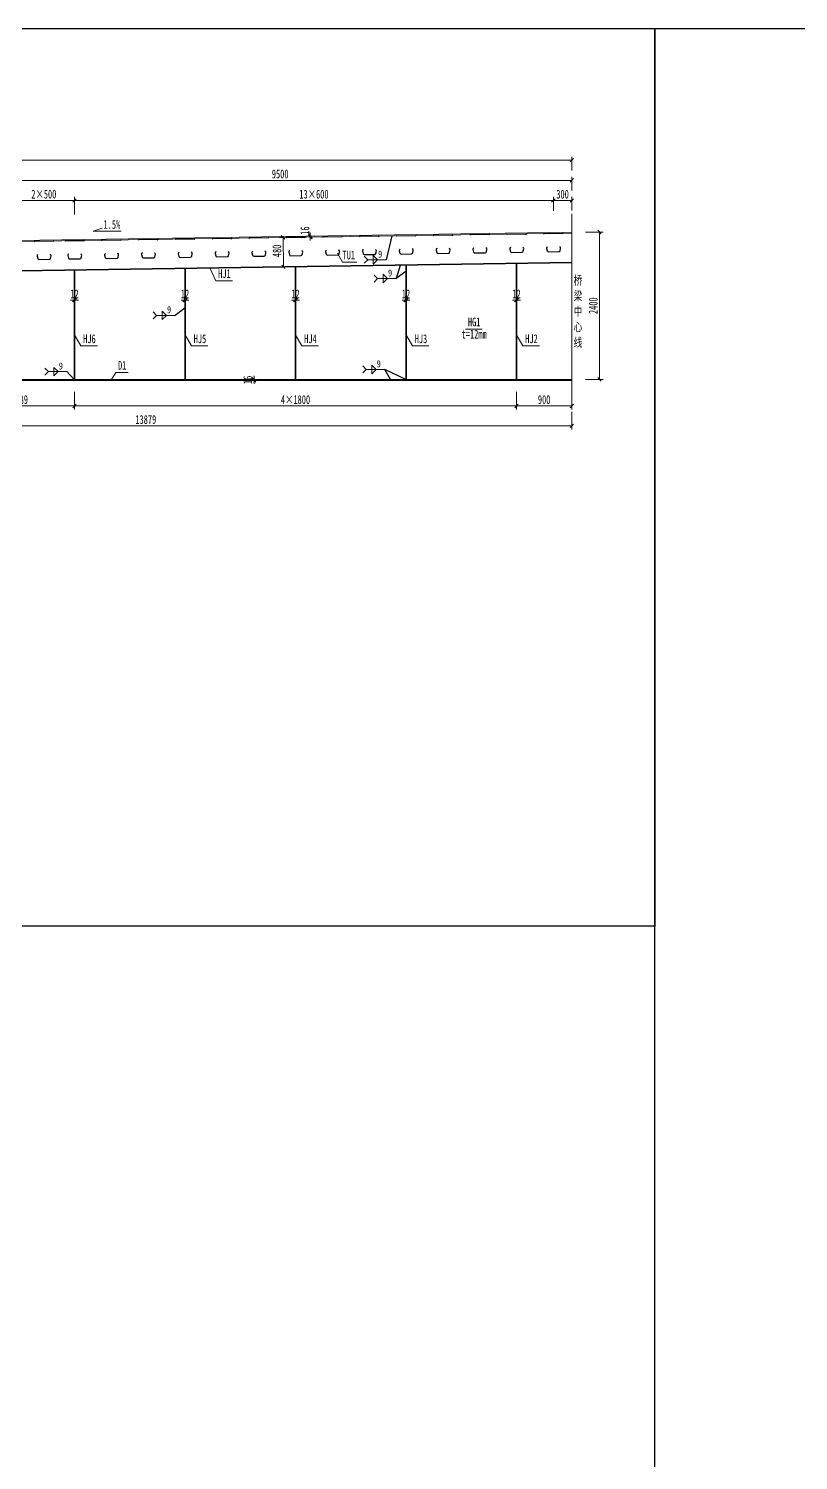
# Model space of a CAD drawing. Header units: millimetres. Extents: x 44597 to 300567, y -113054 to 73044.
# Drawn here: x 103366 to 115904, y -59634 to -36314 of the extents above; entities that cross this region are included whole.
import ezdxf
from ezdxf.enums import TextEntityAlignment as Align

# ---------------------------------------------------------------- set-up
doc = ezdxf.new("R2010")
doc.units = ezdxf.units.MM
doc.linetypes.add('CENTER2', pattern=[28.575, 19.05, -3.175, 3.175, -3.175])
doc.layers.get('Defpoints').update_dxf_attribs({"color": 8})
for name, color, linetype, lineweight in [('Dim', 4, 'Continuous', 15), ('中心线', 2, 'CENTER2', 15), ('文字', 7, 'Continuous', 15), ('细实线', 4, 'Continuous', 15), ('钢板粗线', 1, 'Continuous', 25), ('钢板细线', 6, 'Continuous', 15)]:
    doc.layers.add(name, color=color, linetype=linetype, lineweight=lineweight)
doc.layers.add('Text', color=4, linetype='Continuous')
doc.styles.add('111', font='', dxfattribs={"width": 0.7})
doc.styles.add('BM_Dim', font='', dxfattribs={"width": 0.85})
doc.styles.add('SMEDI', font='', dxfattribs={"width": 0.75})
doc.styles.get("Standard").update_dxf_attribs({"font": ''})
doc.styles.get('111').set_extended_font_data('仿宋_GB2312')
doc.styles.get('BM_Dim').set_extended_font_data('仿宋_GB2312')
doc.styles.get('SMEDI').set_extended_font_data('仿宋_GB2312')
doc.styles.get('Standard').set_extended_font_data('仿宋_GB2312')
doc.dimstyles.new('200', dxfattribs={"dimscale": 0, "dimtxt": 2.5, "dimasz": 1, "dimexe": 1, "dimexo": 1, "dimgap": 0.6, "dimtad": 1, "dimdec": 0, "dimdsep": 46, "dimtxsty": '111', "dimblk": 'OBLIQUE', "dimcen": 0, "dimclrd": 4, "dimclre": 4, "dimclrt": 4, "dimadec": 1, "dimazin": 2, "dimtfac": 1, "dimtdec": 0, "dimtix": 1, "dimtmove": 2, "dimatfit": 3, "dimfxl": 4, "dimfxlon": 1, "dimtolj": 1, "dimlwd": -1, "dimlwe": -1, "dimarcsym": 0})
doc.dimstyles.new('MSteel_1.0_1.0', dxfattribs={"dimtxt": 3, "dimasz": 1.2, "dimexe": 1, "dimexo": 1, "dimgap": 1, "dimtad": 3, "dimtoh": 1, "dimdec": 0, "dimzin": 0, "dimdsep": 46, "dimtxsty": 'Standard', "dimblk": 'ARCHTICK', "dimcen": 0.09, "dimclrd": 3, "dimclre": 3, "dimadec": 0, "dimazin": 0, "dimtfac": 1, "dimtdec": 4, "dimtofl": 0, "dimtmove": 0, "dimatfit": 3, "dimfxl": 1, "dimtolj": 1, "dimtzin": 0, "dimarcsym": 0})

# ---------------------------------------------------------------- blocks, each defined once
blk = doc.blocks.new('U型肋1')
at = {"layer": 'Defpoints'}
blk.add_line((-160, 0), (160, 0), dxfattribs=at)
at = {"layer": '钢板粗线', "color": 6}
for p, q in [((148, -10), (160, 0)), ((-148, -10), (-160, 0))]:
    blk.add_line(p, q, dxfattribs=at)
blk.add_lwpolyline([(-99, -220, 0.414266), (-114, -245), (-104, -285, 0.348876), (-85, -300), (85, -300, 0.348876), (104, -285), (114, -245, 0.414091), (99, -220, 0.414091)], format="xyb", dxfattribs=at)
blk = doc.blocks.new('_Oblique')
at = {"color": 0, "linetype": 'ByBlock', "lineweight": -2}
blk.add_line((-0.5, -0.5), (0.5, 0.5), dxfattribs=at)
blk = doc.blocks.new('*D233')
at = {"layer": 'Defpoints', "color": 0, "transparency": 16777216}
for p in [(112213, -39627), (112213, -42027), (112665, -42027)]:
    blk.add_point(p, dxfattribs=at)
at = {"layer": '细实线', "color": 4, "transparency": 16777216}
for p, q in [((112436, -39627), (112722, -39627)), ((112665, -39627), (112665, -42027)), ((112436, -42027), (112722, -42027))]:
    blk.add_line(p, q, dxfattribs=at)
at = {"layer": '细实线', "color": 4, "transparency": 16777216, "xscale": 57.14285714285715, "yscale": 57.14285714285715, "zscale": 57.14285714285715}
for p, rotation in [((112665, -39627), 90), ((112665, -42027), 270)]:
    blk.add_blockref('_Oblique', p, dxfattribs=dict(at, rotation=rotation))
at = {"layer": '细实线', "color": 4, "transparency": 16777216, "insert": (112563, -40827), "char_height": 142.9, "attachment_point": 5, "rotation": 90, "style": '111'}
blk.add_mtext('\\A1;2400', dxfattribs=at)
blk = doc.blocks.new('*D256')
at = {"layer": 'Defpoints', "color": 0, "transparency": 16777216}
for p in [(112213, -38785), (112213, -39008), (102713, -39770)]:
    blk.add_point(p, dxfattribs=at)
at = {"layer": '细实线', "color": 4, "transparency": 16777216}
for p, q in [((102713, -39013), (102713, -38727)), ((102713, -38785), (112213, -38785)), ((112213, -38951), (112213, -38727))]:
    blk.add_line(p, q, dxfattribs=at)
at = {"layer": '细实线', "color": 4, "transparency": 16777216, "xscale": 57.14285714285715, "yscale": 57.14285714285715, "zscale": 57.14285714285715, "rotation": 180}
blk.add_blockref('_Oblique', (102713, -38785), dxfattribs=at)
at = {"layer": '细实线', "color": 4, "transparency": 16777216, "xscale": 57.14285714285715, "yscale": 57.14285714285715, "zscale": 57.14285714285715}
blk.add_blockref('_Oblique', (112213, -38785), dxfattribs=at)
at = {"layer": '细实线', "color": 4, "transparency": 16777216, "insert": (107463, -38682), "char_height": 142.9, "attachment_point": 5, "style": '111'}
blk.add_mtext('\\A1;9500', dxfattribs=at)
blk = doc.blocks.new('*D258')
at = {"layer": 'Defpoints', "color": 0, "transparency": 16777216}
for p in [(111913, -39113), (111913, -39337), (104113, -39765)]:
    blk.add_point(p, dxfattribs=at)
at = {"layer": '细实线', "color": 4, "transparency": 16777216}
for p, q in [((104113, -39342), (104113, -39056)), ((104113, -39113), (111913, -39113)), ((111913, -39280), (111913, -39056))]:
    blk.add_line(p, q, dxfattribs=at)
at = {"layer": '细实线', "color": 4, "transparency": 16777216, "xscale": 57.14285714285715, "yscale": 57.14285714285715, "zscale": 57.14285714285715, "rotation": 180}
blk.add_blockref('_Oblique', (104113, -39113), dxfattribs=at)
at = {"layer": '细实线', "color": 4, "transparency": 16777216, "xscale": 57.14285714285715, "yscale": 57.14285714285715, "zscale": 57.14285714285715}
blk.add_blockref('_Oblique', (111913, -39113), dxfattribs=at)
at = {"layer": '细实线', "color": 4, "transparency": 16777216, "insert": (108013, -39011), "char_height": 142.9, "attachment_point": 5, "style": '111'}
blk.add_mtext('\\A1;13×600', dxfattribs=at)
blk = doc.blocks.new('*D260')
at = {"layer": 'Defpoints', "color": 0, "transparency": 16777216}
for p in [(112213, -39113), (111913, -39337), (112213, -39332)]:
    blk.add_point(p, dxfattribs=at)
at = {"layer": '细实线', "color": 4, "transparency": 16777216}
for p, q in [((111913, -39280), (111913, -39056)), ((111913, -39113), (112213, -39113)), ((112213, -39275), (112213, -39056))]:
    blk.add_line(p, q, dxfattribs=at)
at = {"layer": '细实线', "color": 4, "transparency": 16777216, "xscale": 57.14285714285715, "yscale": 57.14285714285715, "zscale": 57.14285714285715, "rotation": 180}
blk.add_blockref('_Oblique', (111913, -39113), dxfattribs=at)
at = {"layer": '细实线', "color": 4, "transparency": 16777216, "xscale": 57.14285714285715, "yscale": 57.14285714285715, "zscale": 57.14285714285715}
blk.add_blockref('_Oblique', (112213, -39113), dxfattribs=at)
at = {"layer": '细实线', "color": 4, "transparency": 16777216, "insert": (112063, -39011), "char_height": 142.9, "attachment_point": 5, "style": '111'}
blk.add_mtext('\\A1;300', dxfattribs=at)
blk = doc.blocks.new('*D263')
at = {"layer": 'Defpoints', "color": 0, "transparency": 16777216}
for p in [(103113, -39113), (103113, -39442), (104113, -39427)]:
    blk.add_point(p, dxfattribs=at)
at = {"layer": '细实线', "color": 4, "transparency": 16777216}
for p, q in [((103113, -39342), (103113, -39056)), ((104113, -39113), (103113, -39113)), ((104113, -39342), (104113, -39056))]:
    blk.add_line(p, q, dxfattribs=at)
at = {"layer": '细实线', "color": 4, "transparency": 16777216, "xscale": 57.14285714285715, "yscale": 57.14285714285715, "zscale": 57.14285714285715, "rotation": 180}
blk.add_blockref('_Oblique', (103113, -39113), dxfattribs=at)
at = {"layer": '细实线', "color": 4, "transparency": 16777216, "xscale": 57.14285714285715, "yscale": 57.14285714285715, "zscale": 57.14285714285715}
blk.add_blockref('_Oblique', (104113, -39113), dxfattribs=at)
at = {"layer": '细实线', "color": 4, "transparency": 16777216, "insert": (103613, -39011), "char_height": 142.9, "attachment_point": 5, "style": '111'}
blk.add_mtext('\\A1;2×500', dxfattribs=at)
blk = doc.blocks.new('*D255')
at = {"layer": 'Defpoints', "color": 0, "transparency": 16777216}
for p in [(112213, -38457), (112213, -38681), (92213, -38789)]:
    blk.add_point(p, dxfattribs=at)
at = {"layer": '细实线', "color": 4, "transparency": 16777216}
for p, q in [((92213, -38685), (92213, -38400)), ((92213, -38457), (112213, -38457)), ((112213, -38623), (112213, -38400))]:
    blk.add_line(p, q, dxfattribs=at)
at = {"layer": '细实线', "color": 4, "transparency": 16777216, "xscale": 57.14285714285715, "yscale": 57.14285714285715, "zscale": 57.14285714285715, "rotation": 180}
blk.add_blockref('_Oblique', (92213, -38457), dxfattribs=at)
at = {"layer": '细实线', "color": 4, "transparency": 16777216, "xscale": 57.14285714285715, "yscale": 57.14285714285715, "zscale": 57.14285714285715}
blk.add_blockref('_Oblique', (112213, -38457), dxfattribs=at)
at = {"layer": '细实线', "color": 4, "transparency": 16777216, "insert": (102213, -38340), "char_height": 142.86, "attachment_point": 5, "style": '111'}
blk.add_mtext('\\A1;40000/2', dxfattribs=at)
blk = doc.blocks.new('*D317')
at = {"layer": 'Defpoints', "color": 0, "transparency": 16777216}
for p in [(111313, -42091), (112213, -42091), (112213, -42460)]:
    blk.add_point(p, dxfattribs=at)
at = {"layer": '细实线', "color": 4, "transparency": 16777216}
for p, q in [((111313, -42231), (111313, -42517)), ((112213, -42231), (112213, -42517)), ((111313, -42460), (112213, -42460))]:
    blk.add_line(p, q, dxfattribs=at)
at = {"layer": '细实线', "color": 4, "transparency": 16777216, "xscale": 57.14285714285715, "yscale": 57.14285714285715, "zscale": 57.14285714285715, "rotation": 180}
blk.add_blockref('_Oblique', (111313, -42460), dxfattribs=at)
at = {"layer": '细实线', "color": 4, "transparency": 16777216, "xscale": 57.14285714285715, "yscale": 57.14285714285715, "zscale": 57.14285714285715}
blk.add_blockref('_Oblique', (112213, -42460), dxfattribs=at)
at = {"layer": '细实线', "color": 4, "transparency": 16777216, "insert": (111763, -42357), "char_height": 142.9, "attachment_point": 5, "style": '111'}
blk.add_mtext('\\A1;900', dxfattribs=at)
blk = doc.blocks.new('*D318')
at = {"layer": 'Defpoints', "color": 0, "transparency": 16777216}
for p in [(104113, -42027), (111313, -42091), (111313, -42460)]:
    blk.add_point(p, dxfattribs=at)
at = {"layer": '细实线', "color": 4, "transparency": 16777216}
for p, q in [((104113, -42231), (104113, -42517)), ((111313, -42231), (111313, -42517)), ((104113, -42460), (111313, -42460))]:
    blk.add_line(p, q, dxfattribs=at)
at = {"layer": '细实线', "color": 4, "transparency": 16777216, "xscale": 57.14285714285715, "yscale": 57.14285714285715, "zscale": 57.14285714285715, "rotation": 180}
blk.add_blockref('_Oblique', (104113, -42460), dxfattribs=at)
at = {"layer": '细实线', "color": 4, "transparency": 16777216, "xscale": 57.14285714285715, "yscale": 57.14285714285715, "zscale": 57.14285714285715}
blk.add_blockref('_Oblique', (111313, -42460), dxfattribs=at)
at = {"layer": '细实线', "color": 4, "transparency": 16777216, "insert": (107713, -42357), "char_height": 142.9, "attachment_point": 5, "style": '111'}
blk.add_mtext('\\A1;4×1800', dxfattribs=at)
blk = doc.blocks.new('*D319')
at = {"layer": 'Defpoints', "color": 0, "transparency": 16777216}
for p in [(102325, -42047), (104113, -42027), (102325, -42460)]:
    blk.add_point(p, dxfattribs=at)
at = {"layer": '细实线', "color": 4, "transparency": 16777216}
for p, q in [((102325, -42231), (102325, -42517)), ((104113, -42231), (104113, -42517)), ((104113, -42460), (102325, -42460))]:
    blk.add_line(p, q, dxfattribs=at)
at = {"layer": '细实线', "color": 4, "transparency": 16777216, "xscale": 57.14285714285715, "yscale": 57.14285714285715, "zscale": 57.14285714285715, "rotation": 180}
blk.add_blockref('_Oblique', (102325, -42460), dxfattribs=at)
at = {"layer": '细实线', "color": 4, "transparency": 16777216, "xscale": 57.14285714285715, "yscale": 57.14285714285715, "zscale": 57.14285714285715}
blk.add_blockref('_Oblique', (104113, -42460), dxfattribs=at)
at = {"layer": '细实线', "color": 4, "transparency": 16777216, "insert": (103219, -42357), "char_height": 142.9, "attachment_point": 5, "style": '111'}
blk.add_mtext('\\A1;1789', dxfattribs=at)
blk = doc.blocks.new('*D320')
at = {"layer": 'Defpoints', "color": 0, "transparency": 16777216}
for p in [(98335, -42043), (112213, -42243), (98335, -42784)]:
    blk.add_point(p, dxfattribs=at)
at = {"layer": '细实线', "color": 4, "transparency": 16777216}
for p, q in [((98335, -42556), (98335, -42841)), ((112213, -42556), (112213, -42841)), ((112213, -42784), (98335, -42784))]:
    blk.add_line(p, q, dxfattribs=at)
at = {"layer": '细实线', "color": 4, "transparency": 16777216, "xscale": 57.14285714285715, "yscale": 57.14285714285715, "zscale": 57.14285714285715, "rotation": 180}
blk.add_blockref('_Oblique', (98335, -42784), dxfattribs=at)
at = {"layer": '细实线', "color": 4, "transparency": 16777216, "xscale": 57.14285714285715, "yscale": 57.14285714285715, "zscale": 57.14285714285715}
blk.add_blockref('_Oblique', (112213, -42784), dxfattribs=at)
at = {"layer": '细实线', "color": 4, "transparency": 16777216, "insert": (105274, -42682), "char_height": 142.9, "attachment_point": 5, "style": '111'}
blk.add_mtext('\\A1;13879', dxfattribs=at)
blk = doc.blocks.new('*D329')
at = {"layer": 'Defpoints', "color": 0, "transparency": 16777216}
for p in [(107037, -42043), (107118, -42027), (107118, -42043)]:
    blk.add_point(p, dxfattribs=at)
at = {"layer": '细实线', "color": 4, "transparency": 16777216}
for p, q in [((107037, -42027), (107037, -41970)), ((107061, -42027), (106980, -42027)), ((107061, -42043), (106980, -42043)), ((107037, -42027), (107037, -42043)), ((107037, -42043), (107037, -42101))]:
    blk.add_line(p, q, dxfattribs=at)
at = {"layer": '细实线', "color": 4, "transparency": 16777216, "xscale": 57.14285714285715, "yscale": 57.14285714285715, "zscale": 57.14285714285715}
for p, rotation in [((107037, -42027), 270), ((107037, -42043), 90)]:
    blk.add_blockref('_Oblique', p, dxfattribs=dict(at, rotation=rotation))
at = {"layer": '细实线', "color": 4, "transparency": 16777216, "insert": (106935, -42035), "char_height": 142.9, "attachment_point": 5, "rotation": 90, "style": '111'}
blk.add_mtext('\\A1;16', dxfattribs=at)
blk = doc.blocks.new('*D330')
at = {"layer": 'Defpoints', "color": 0, "transparency": 16777216}
for p in [(104107, -40753), (104119, -40736), (104119, -40753)]:
    blk.add_point(p, dxfattribs=at)
at = {"layer": '细实线', "color": 4, "transparency": 16777216}
for p, q in [((104107, -40736), (104050, -40736)), ((104107, -40736), (104107, -40679)), ((104107, -40736), (104119, -40736)), ((104119, -40736), (104119, -40679)), ((104119, -40736), (104177, -40736))]:
    blk.add_line(p, q, dxfattribs=at)
at = {"layer": '细实线', "color": 4, "transparency": 16777216, "xscale": 57.14285714285715, "yscale": 57.14285714285715, "zscale": 57.14285714285715}
blk.add_blockref('_Oblique', (104107, -40736), dxfattribs=at)
at = {"layer": '细实线', "color": 4, "transparency": 16777216, "xscale": 57.14285714285715, "yscale": 57.14285714285715, "zscale": 57.14285714285715, "rotation": 180}
blk.add_blockref('_Oblique', (104119, -40736), dxfattribs=at)
at = {"layer": '细实线', "color": 4, "transparency": 16777216, "insert": (104113, -40635), "char_height": 142.9, "attachment_point": 5, "style": '111'}
blk.add_mtext('\\A1;12', dxfattribs=at)
blk = doc.blocks.new('*D331')
at = {"layer": 'Defpoints', "color": 0, "transparency": 16777216}
for p in [(105907, -40753), (105919, -40736), (105919, -40753)]:
    blk.add_point(p, dxfattribs=at)
at = {"layer": '细实线', "color": 4, "transparency": 16777216}
for p, q in [((105907, -40736), (105850, -40736)), ((105907, -40736), (105907, -40679)), ((105907, -40736), (105919, -40736)), ((105919, -40736), (105919, -40679)), ((105919, -40736), (105977, -40736))]:
    blk.add_line(p, q, dxfattribs=at)
at = {"layer": '细实线', "color": 4, "transparency": 16777216, "xscale": 57.14285714285715, "yscale": 57.14285714285715, "zscale": 57.14285714285715}
blk.add_blockref('_Oblique', (105907, -40736), dxfattribs=at)
at = {"layer": '细实线', "color": 4, "transparency": 16777216, "xscale": 57.14285714285715, "yscale": 57.14285714285715, "zscale": 57.14285714285715, "rotation": 180}
blk.add_blockref('_Oblique', (105919, -40736), dxfattribs=at)
at = {"layer": '细实线', "color": 4, "transparency": 16777216, "insert": (105913, -40635), "char_height": 142.9, "attachment_point": 5, "style": '111'}
blk.add_mtext('\\A1;12', dxfattribs=at)
blk = doc.blocks.new('*D332')
at = {"layer": 'Defpoints', "color": 0, "transparency": 16777216}
for p in [(107707, -40753), (107719, -40736), (107719, -40753)]:
    blk.add_point(p, dxfattribs=at)
at = {"layer": '细实线', "color": 4, "transparency": 16777216}
for p, q in [((107707, -40736), (107650, -40736)), ((107707, -40736), (107707, -40679)), ((107707, -40736), (107719, -40736)), ((107719, -40736), (107719, -40679)), ((107719, -40736), (107777, -40736))]:
    blk.add_line(p, q, dxfattribs=at)
at = {"layer": '细实线', "color": 4, "transparency": 16777216, "xscale": 57.14285714285715, "yscale": 57.14285714285715, "zscale": 57.14285714285715}
blk.add_blockref('_Oblique', (107707, -40736), dxfattribs=at)
at = {"layer": '细实线', "color": 4, "transparency": 16777216, "xscale": 57.14285714285715, "yscale": 57.14285714285715, "zscale": 57.14285714285715, "rotation": 180}
blk.add_blockref('_Oblique', (107719, -40736), dxfattribs=at)
at = {"layer": '细实线', "color": 4, "transparency": 16777216, "insert": (107713, -40635), "char_height": 142.9, "attachment_point": 5, "style": '111'}
blk.add_mtext('\\A1;12', dxfattribs=at)
blk = doc.blocks.new('*D333')
at = {"layer": 'Defpoints', "color": 0, "transparency": 16777216}
for p in [(109507, -40753), (109519, -40736), (109519, -40753)]:
    blk.add_point(p, dxfattribs=at)
at = {"layer": '细实线', "color": 4, "transparency": 16777216}
for p, q in [((109507, -40736), (109450, -40736)), ((109507, -40736), (109507, -40679)), ((109507, -40736), (109519, -40736)), ((109519, -40736), (109519, -40679)), ((109519, -40736), (109577, -40736))]:
    blk.add_line(p, q, dxfattribs=at)
at = {"layer": '细实线', "color": 4, "transparency": 16777216, "xscale": 57.14285714285715, "yscale": 57.14285714285715, "zscale": 57.14285714285715}
blk.add_blockref('_Oblique', (109507, -40736), dxfattribs=at)
at = {"layer": '细实线', "color": 4, "transparency": 16777216, "xscale": 57.14285714285715, "yscale": 57.14285714285715, "zscale": 57.14285714285715, "rotation": 180}
blk.add_blockref('_Oblique', (109519, -40736), dxfattribs=at)
at = {"layer": '细实线', "color": 4, "transparency": 16777216, "insert": (109513, -40635), "char_height": 142.9, "attachment_point": 5, "style": '111'}
blk.add_mtext('\\A1;12', dxfattribs=at)
blk = doc.blocks.new('_ArchTick')
at = {"color": 0, "linetype": 'ByBlock', "const_width": 0.15}
blk.add_lwpolyline([(-0.5, -0.5), (0.5, 0.5)], dxfattribs=at)
blk = doc.blocks.new('角焊缝1')
at = {"layer": 'Dim'}
blk.add_line((-3101.17, 370.22), (-3106.48, 370.22), dxfattribs=at)
blk.add_lwpolyline([(-3104.91, 371.45), (-3104.91, 368.99), (-3103.68, 370.22)], close=True, dxfattribs=at)
blk.add_lwpolyline([(-3107.48, 369.22), (-3106.48, 370.22), (-3107.48, 371.22)], dxfattribs=at)
blk = doc.blocks.new('*D336')
at = {"layer": 'Defpoints', "color": 0, "transparency": 16777216}
for p in [(107556, -39713), (107518, -40194), (107563, -40193)]:
    blk.add_point(p, dxfattribs=at)
at = {"layer": '细实线', "color": 4, "transparency": 16777216}
for p, q in [((107510, -39714), (107453, -39715)), ((107510, -39714), (107518, -40194)), ((107518, -40194), (107460, -40195))]:
    blk.add_line(p, q, dxfattribs=at)
at = {"layer": '细实线', "color": 4, "transparency": 16777216, "xscale": 57.14285714285715, "yscale": 57.14285714285715, "zscale": 57.14285714285715}
for p, rotation in [((107510, -39714), 90.85937224365443), ((107518, -40194), 270.8593722436544)]:
    blk.add_blockref('_Oblique', p, dxfattribs=dict(at, rotation=rotation))
at = {"layer": '细实线', "color": 4, "transparency": 16777216, "insert": (107411, -39934), "char_height": 142.9, "attachment_point": 5, "rotation": 90.8594, "style": '111'}
blk.add_mtext('\\A1;480', dxfattribs=at)
blk = doc.blocks.new('*D345')
at = {"layer": 'Defpoints', "color": 0, "transparency": 16777216}
for p in [(111307, -40753), (111319, -40736), (111319, -40753)]:
    blk.add_point(p, dxfattribs=at)
at = {"layer": '细实线', "color": 4, "transparency": 16777216}
for p, q in [((111307, -40736), (111250, -40736)), ((111307, -40736), (111307, -40679)), ((111307, -40736), (111319, -40736)), ((111319, -40736), (111319, -40679)), ((111319, -40736), (111377, -40736))]:
    blk.add_line(p, q, dxfattribs=at)
at = {"layer": '细实线', "color": 4, "transparency": 16777216, "xscale": 57.14285714285715, "yscale": 57.14285714285715, "zscale": 57.14285714285715}
blk.add_blockref('_Oblique', (111307, -40736), dxfattribs=at)
at = {"layer": '细实线', "color": 4, "transparency": 16777216, "xscale": 57.14285714285715, "yscale": 57.14285714285715, "zscale": 57.14285714285715, "rotation": 180}
blk.add_blockref('_Oblique', (111319, -40736), dxfattribs=at)
at = {"layer": '细实线', "color": 4, "transparency": 16777216, "insert": (111313, -40635), "char_height": 142.9, "attachment_point": 5, "style": '111'}
blk.add_mtext('\\A1;12', dxfattribs=at)
blk = doc.blocks.new('*D506')
at = {"layer": 'Defpoints', "color": 0, "transparency": 16777216}
for p in [(107953, -39707), (108084, -39689), (108085, -39705)]:
    blk.add_point(p, dxfattribs=at)
at = {"layer": '细实线', "color": 4, "transparency": 16777216}
for p, q in [((107953, -39691), (107952, -39634)), ((108027, -39690), (107896, -39692)), ((108028, -39706), (107896, -39708)), ((107953, -39691), (107953, -39707)), ((107953, -39707), (107954, -39764))]:
    blk.add_line(p, q, dxfattribs=at)
at = {"layer": '细实线', "color": 4, "transparency": 16777216, "xscale": 57.14285714285715, "yscale": 57.14285714285715, "zscale": 57.14285714285715}
for p, rotation in [((107953, -39691), 270.8593722436533), ((107953, -39707), 90.85937224365327)]:
    blk.add_blockref('_Oblique', p, dxfattribs=dict(at, rotation=rotation))
at = {"layer": '细实线', "color": 4, "transparency": 16777216, "insert": (107867, -39604), "char_height": 142.9, "attachment_point": 5, "rotation": 90.8594, "style": '111'}
blk.add_mtext('\\A1;16', dxfattribs=at)

msp = doc.modelspace()

# ---------------------------------------------------------------- linework, layer by layer
at = {"layer": 'Defpoints'}
for points in [[(91566.6, -36314.1), (113566.6, -36314.1), (113566.6, -50931.3), (91566.6, -50931.3)], [(113566.6, -36314.1), (152066.6, -36314.1), (152066.6, -61894.1), (113566.6, -61894.1)]]:
    msp.add_lwpolyline(points, close=True, dxfattribs=at)
at = {"layer": '中心线', "ltscale": 0.3}
msp.add_line((112213.1, -39332.4), (112213.1, -42261.9), dxfattribs=at)
at = {"layer": '细实线'}
for p, q in [((104564.5, -39564.2), (104417.2, -39614)), ((104417.2, -39614), (104871.9, -39614)), ((108476, -40118.7), (108395.5, -39972)), ((106415.4, -40420.8), (106317.1, -40211.9)), ((108476, -40118.7), (108713.9, -40118.7)), ((106415.4, -40420.8), (106684.2, -40420.8)), ((110483.5, -41208.7), (110752.2, -41208.7)), ((104216.5, -41482.7), (104118.8, -41312.5)), ((104216.5, -41482.7), (104485.3, -41482.7)), ((106016.5, -41482.7), (105918.8, -41312.5)), ((106016.5, -41482.7), (106285.3, -41482.7)), ((107816.5, -41482.7), (107718.8, -41312.5)), ((107816.5, -41482.7), (108085.3, -41482.7)), ((109616.5, -41482.7), (109518.8, -41312.5)), ((109616.5, -41482.7), (109885.3, -41482.7)), ((111416.5, -41482.7), (111318.8, -41312.5)), ((111416.5, -41482.7), (111685.3, -41482.7)), ((104785.3, -41915.6), (104713.4, -42027.4)), ((104785.3, -41915.6), (104984.8, -41915.6))]:
    msp.add_line(p, q, dxfattribs=at)
at = {"layer": '钢板细线'}
for p, q in [((102622.7, -40273.3), (112213.4, -40129.5)), ((102625, -40261.3), (112213.4, -40117.5)), ((104107.4, -40251), (104107.4, -42027.4)), ((104119.4, -40250.9), (104119.4, -42027.4)), ((105907.4, -40224), (105907.4, -42027.4)), ((105919.4, -40223.9), (105919.4, -42027.4)), ((107707.4, -40197), (107707.4, -42027.4)), ((107719.4, -40196.9), (107719.4, -42027.4)), ((109507.4, -40170), (109507.4, -42027.4)), ((109519.4, -40169.9), (109519.4, -42027.4)), ((111307.4, -40143), (111307.4, -42027.4)), ((111319.4, -40142.9), (111319.4, -42027.4)), ((102324.6, -42027.4), (112213.4, -42027.4)), ((102324.6, -42043.4), (112213.4, -42043.4))]:
    msp.add_line(p, q, dxfattribs=at)
at = {"layer": '钢板细线', "elevation": 0}
for points in [[(99564.9, -39833.1), (112213.4, -39643.4)], [(99567, -39817.1), (112213.2, -39627.4)]]:
    msp.add_lwpolyline(points, dxfattribs=at)

# ---------------------------------------------------------------- block references
at = {"layer": '细实线', "color": 8, "xscale": 57.1428571428572, "yscale": 57.1428571428572, "zscale": 57.1428571428572}
for p in [(286401.9, -61233.7), (286563.2, -61540.5), (282963.2, -62139.4), (281200.3, -63056.6), (286378.3, -63021)]:
    msp.add_blockref('角焊缝1', p, dxfattribs=at)
at = {"layer": '钢板细线', "rotation": 0.8593722436391068}
for p in [(103613.4, -39772.4), (104113.4, -39764.9), (104713.4, -39755.9), (105313.4, -39746.9), (105913.4, -39737.9), (106513.4, -39728.9), (107113.4, -39719.9), (107713.4, -39710.9), (108313.4, -39701.9), (108913.4, -39692.9), (109513.4, -39683.9), (110113.4, -39674.9), (110713.4, -39665.9), (111313.4, -39656.9), (111913.4, -39647.9)]:
    msp.add_blockref('U型肋1', p, dxfattribs=at)

# ---------------------------------------------------------------- texts
at = {"layer": 'Text', "style": 'SMEDI', "width": 0.75}
for p in [(109058.3, -39986.1), (109219.6, -40292.9), (105619.6, -40891.8), (109034.7, -41773.4), (103856.7, -41809)]:
    msp.add_text('9', height=114.3, dxfattribs=at).set_placement(p, align=Align.MIDDLE_LEFT)
at = {"layer": '文字', "style": 'BM_Dim', "width": 0.7}
for s, height, p in [('1.5%', 142.86, (104722, -39617.5)), ('TU1', 142.86, (108580.9, -40115.6)), ('HJ1', 142.86, (106554.9, -40417.7)), ('桥', 142.9, (112314.3, -40529.6)), ('梁', 142.9, (112314.3, -40782.2)), ('HG1', 142.86, (110623, -41205.6)), ('中', 142.9, (112314.3, -41034.8)), ('t=12mm', 142.86, (110623, -41404)), ('心', 142.9, (112314.3, -41287.4)), ('HJ6', 142.86, (104356, -41479.7)), ('HJ5', 142.86, (106156, -41479.7)), ('HJ4', 142.86, (107956, -41479.7)), ('HJ3', 142.86, (109756, -41479.7)), ('HJ2', 142.86, (111556, -41479.7)), ('线', 142.9, (112314.3, -41540)), ('D1', 142.86, (104890.2, -41912.5))]:
    msp.add_text(s, height=height, dxfattribs=at).set_placement(p, align=Align.BOTTOM_CENTER)

# ---------------------------------------------------------------- dimensions: what is measured, and where the dimension line sits
at = {"layer": '细实线'}
for base, p1, p2, text, picture, middle in [((112213.4, -38456.9), (92213.4, -38788.6), (112213.4, -38680.6), '40000/2', '*D255', (102213.4, -38340.3)), ((103113.2, -39113.2), (104113.2, -39426.9), (103113.2, -39441.9), '2×500', '*D263', (103613.2, -39011)), ((111913.2, -39113.2), (104113.2, -39764.9), (111913.2, -39336.9), '13×600', '*D258', (108013.2, -39011)), ((111313.4, -42459.7), (104113.4, -42027.4), (111313.4, -42090.9), '4×1800', '*D318', (107713.4, -42357.5))]:
    dim = msp.add_linear_dim(base=base, p1=p1, p2=p2, text=text, dimstyle='200', override={"dimscale": 57.142857, "dimtxsty": '111', "dimblk": 'Oblique'}, dxfattribs=at)
    dim.commit()
    dim.dimension.update_dxf_attribs({"geometry": picture, "text_midpoint": middle})
for base, p1, p2, override, picture, middle in [((112213.4, -38784.5), (102713.4, -39769.9), (112213.4, -39008.2), {"dimscale": 57.142857, "dimtxsty": '111', "dimblk": 'Oblique'}, '*D256', (107463.4, -38682.3)), ((112213.2, -39113.2), (111913.2, -39336.9), (112213.2, -39332.4), {"dimscale": 57.142857, "dimblk": 'Oblique'}, '*D260', (112063.2, -39011)), ((104119.4, -40736.2), (104107.4, -40753.2), (104119.4, -40753.2), {"dimscale": 57.142857, "dimblk": 'Oblique'}, '*D330', (104113.4, -40635.5)), ((105919.4, -40736.2), (105907.4, -40753.2), (105919.4, -40753.2), {"dimscale": 57.142857, "dimblk": 'Oblique'}, '*D331', (105913.4, -40635.5)), ((107719.4, -40736.2), (107707.4, -40753.2), (107719.4, -40753.2), {"dimscale": 57.142857, "dimblk": 'Oblique'}, '*D332', (107713.4, -40635.5)), ((109519.4, -40736.2), (109507.4, -40753.2), (109519.4, -40753.2), {"dimscale": 57.142857, "dimblk": 'Oblique'}, '*D333', (109513.4, -40635.5)), ((111319.4, -40736.2), (111307.4, -40753.2), (111319.4, -40753.2), {"dimscale": 57.142857, "dimblk": 'Oblique'}, '*D345', (111313.4, -40635.5)), ((98334.5615, -42784.354), (112213.1354, -42242.5669), (98334.5615, -42043.3987), {"dimscale": 57.142857, "dimtxsty": '111', "dimblk": 'Oblique'}, '*D320', (105273.8484, -42682.1146)), ((102324.6, -42459.7), (104113.4, -42027.4), (102324.6, -42047.4), {"dimscale": 57.142857, "dimblk": 'Oblique'}, '*D319', (103219, -42357.5)), ((112213.4, -42459.7), (111313.4, -42090.9), (112213.4, -42090.9), {"dimscale": 57.142857, "dimblk": 'Oblique'}, '*D317', (111763.4, -42357.5))]:
    dim = msp.add_linear_dim(base=base, p1=p1, p2=p2, dimstyle='200', override=override, dxfattribs=at)
    dim.commit()
    dim.dimension.update_dxf_attribs({"geometry": picture, "text_midpoint": middle})
for base, p1, p2, picture, middle in [((107953.4, -39707.3), (108084.5, -39689.3), (108084.7, -39705.3), '*D506', (107867.1, -39603.8)), ((107517.6, -40193.9), (107555.9, -39713.3), (107563.1, -40193.2), '*D336', (107411, -39934.3))]:
    dim = msp.add_linear_dim(base=base, p1=p1, p2=p2, angle=270.85937, dimstyle='200', override={"dimscale": 57.142857, "dimblk": 'Oblique'}, dxfattribs=at)
    dim.commit()
    dim.dimension.update_dxf_attribs({"geometry": picture, "text_midpoint": middle, "dimtype": 161})
for base, p1, p2, picture, middle in [((112664.9, -42027.4), (112213.1, -39627.4), (112213.4, -42027.4), '*D233', (112562.6, -40827.4)), ((107037.3, -42043.4), (107118.2, -42027.4), (107118.2, -42043.4), '*D329', (106935.1, -42035.4))]:
    dim = msp.add_linear_dim(base=base, p1=p1, p2=p2, angle=90, dimstyle='200', override={"dimscale": 57.142857, "dimblk": 'Oblique'}, dxfattribs=at)
    dim.commit()
    dim.dimension.update_dxf_attribs({"geometry": picture, "text_midpoint": middle})

# ---------------------------------------------------------------- leaders
at = {"layer": 'Dim'}
for points in [[(109283, -39687.4), (109191.9, -40078.1)], [(109420, -40169.5), (109353.2, -40384.9)], [(109507.3, -40269.8), (109353.2, -40384.9)], [(105907.3, -40868.7), (105753.2, -40983.8)], [(104107.4, -42027.4), (103990.3, -41901)], [(109259.3, -42027.4), (109168.3, -41865.4)], [(109507.4, -42027.4), (109168.3, -41865.4)]]:
    msp.add_leader(points, dimstyle='MSteel_1.0_1.0', override={"dimscale": 57.142857, "dimclrd": 256}, dxfattribs=at)

doc.saveas('drawing.dxf')
